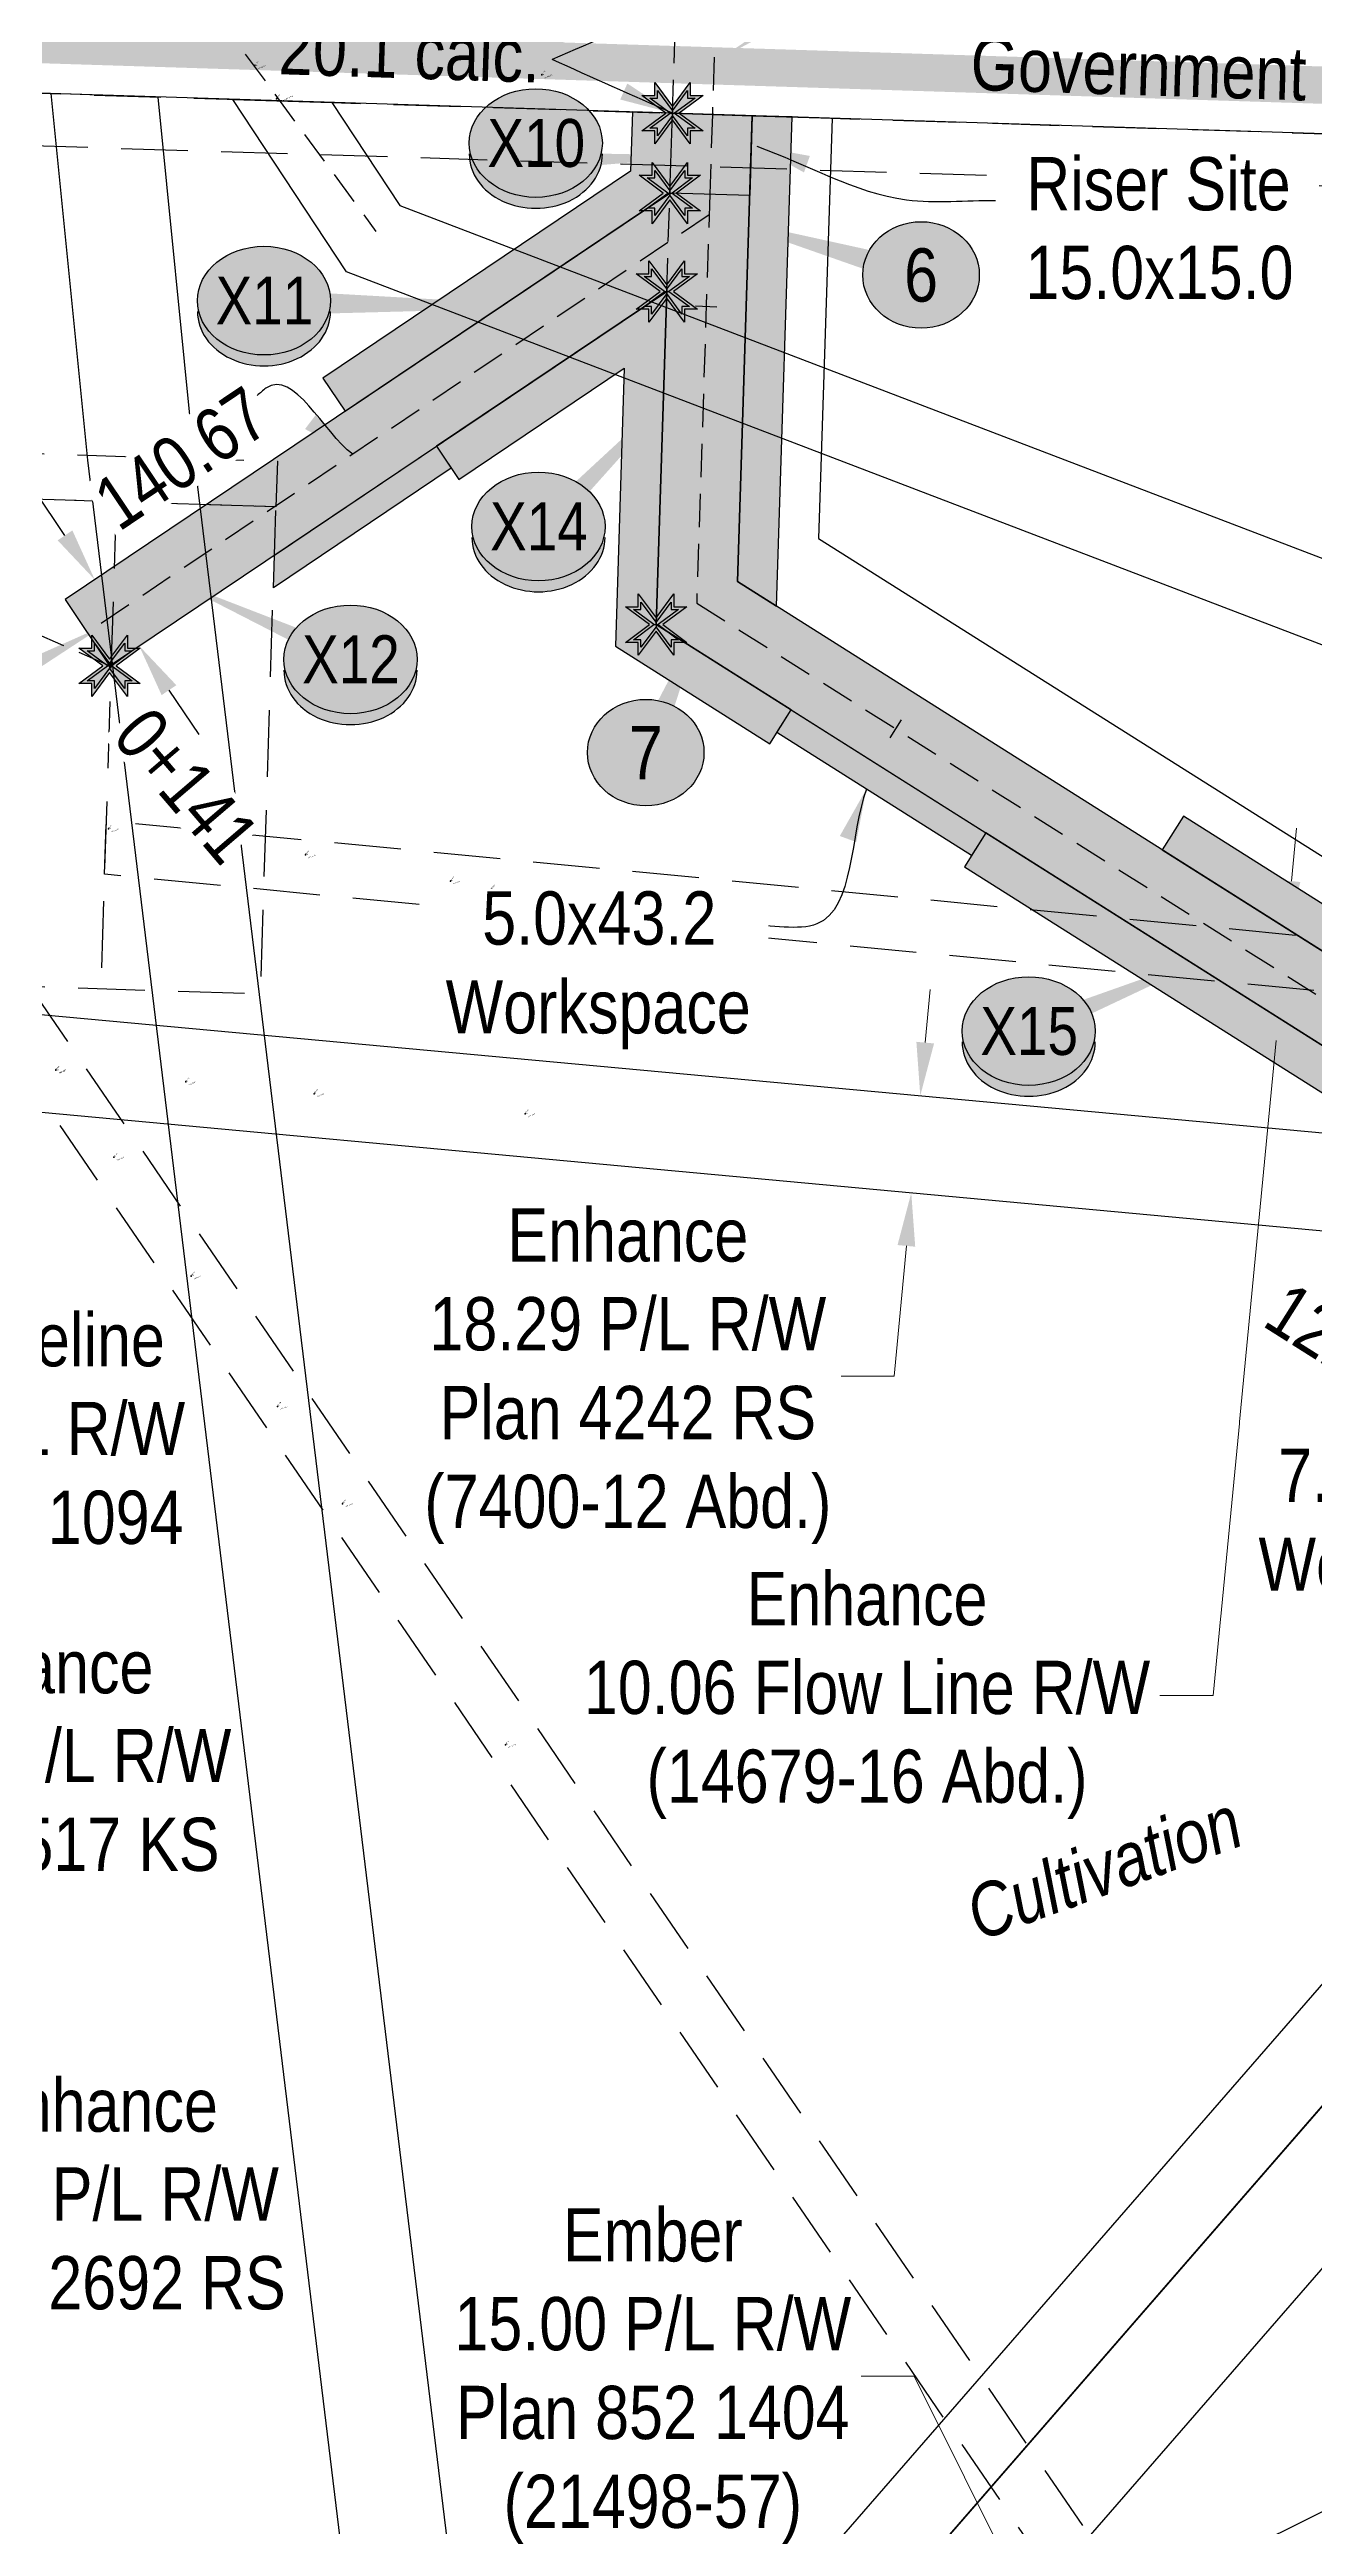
# Model space of a CAD drawing. Extents: x 337432 to 345408, y 5808486 to 5816348.
# Drawn here: x 337948.6 to 338186.1, y 5811534.5 to 5811999.4 of the extents above; entities that cross this region are included whole.
import ezdxf
from ezdxf.enums import TextEntityAlignment as Align

# ---------------------------------------------------------------- set-up
doc = ezdxf.new("R2010")
doc.units = 0
doc.header["$LTSCALE"] = 5
doc.header["$PDSIZE"] = 0.5
for name, pattern in [('foc-ACCESSROAD', [3.75, 2.5, -1.25]), ('foc-FLOWLINE', [3.75, 2.5, -1.25]), ('foc-TIELINE', [1.875, 1.25, -0.625]), ('foc-TRAV', [1.875, 1.25, -0.625]), ('UG_PIPE', [1.875, 1.25, -0.625])]:
    doc.linetypes.add(name, pattern=pattern)
doc.layers.get('Defpoints').update_dxf_attribs({"color": 9})
for name, color, linetype in [('AS-PIPE-AG-CLIENT HIGH PRESSURE', 240, 'Continuous'), ('AS-PIPE-UG', 44, 'UG_PIPE'), ('AS-ROADS', 254, 'Continuous'), ('C-FLOWLINE', 13, 'foc-FLOWLINE'), ('C-RW', 13, 'Continuous'), ('C-WS', 13, 'foc-ACCESSROAD'), ('CHAINAGE', 201, 'foc-TIELINE'), ('F-FLOWLINE', 190, 'foc-FLOWLINE'), ('F-RW', 190, 'Continuous'), ('L-BD1', 253, 'Continuous'), ('L-MON', 1, 'Continuous'), ('L-ROAD-T', 7, 'Continuous'), ('L-SEC', 7, 'Continuous'), ('L-TIE', 7, 'foc-TIELINE'), ('P-CROSSINGS', 250, 'Continuous'), ('P-ELEVATION', 7, 'Continuous'), ('P-IOP4', 10, 'Continuous'), ('P-IOP4-H', 21, 'Continuous'), ('P-LTO4', 14, 'Continuous'), ('P-PROPOSED', 10, 'Continuous'), ('P-PROPOSED-H', 21, 'Continuous'), ('P-PROPOSED-T', 10, 'Continuous'), ('P-TEMP-H4', 41, 'Continuous'), ('P-TEMP_WORKSPACE4', 46, 'Continuous'), ('P-TRAV', 4, 'foc-TRAV'), ('P-TXT', 4, 'Continuous')]:
    doc.layers.add(name, color=color, linetype=linetype)
for name, color, linetype, lineweight in [('C-FLOWLINE-T', 13, 'Continuous', 9), ('C-RW-T', 13, 'Continuous', 9), ('CHAINAGE-T', 201, 'Continuous', 18), ('CHAINAGE-T2', 205, 'Continuous', 18), ('F-RW-T', 190, 'Continuous', 9), ('P-TEMP-T4', 46, 'Continuous', 18), ('T-TEXT', 48, 'Continuous', 18)]:
    doc.layers.add(name, color=color, linetype=linetype, lineweight=lineweight)
for name, color, linetype, plot in [('Z-DESCRIPTION-1409-18', 21, 'Continuous', False), ('Z-ELEVATION-1409-18', 21, 'Continuous', False), ('Z-MSPOINT-1409-18', 21, 'Continuous', False), ('Z-POINTNUMBER-1409-18', 21, 'Continuous', False)]:
    doc.layers.add(name, color=color, linetype=linetype, plot=plot)
doc.styles.add('100L', font='', dxfattribs={"height": 11})
doc.styles.add('80', font='', dxfattribs={"height": 10})
doc.styles.add('80CG', font='', dxfattribs={"height": 10})
doc.styles.add('80L', font='', dxfattribs={"height": 10})
doc.styles.add('Crossing', font='', dxfattribs={"height": 10})
doc.styles.add('DESCRIPTION', font='', dxfattribs={"height": 2.5})
doc.styles.add('ELEVATION', font='', dxfattribs={"height": 2.5})
doc.styles.add('POINTNUMBER', font='', dxfattribs={"height": 2.5})
doc.styles.get('100L').set_extended_font_data('Arial Narrow')
doc.styles.get('80').set_extended_font_data('Arial Narrow')
doc.styles.get('80CG').set_extended_font_data('Arial Narrow')
doc.styles.get('80L').set_extended_font_data('Arial Narrow')
doc.styles.get('Crossing').set_extended_font_data('Arial Narrow')
doc.styles.get('DESCRIPTION').set_extended_font_data('Arial Narrow')
doc.styles.get('ELEVATION').set_extended_font_data('Arial Narrow')
doc.styles.get('POINTNUMBER').set_extended_font_data('Arial Narrow')
doc.dimstyles.new('Compass 5 000', dxfattribs={"dimscale": 5, "dimtxt": 9, "dimasz": 2, "dimexe": 0.2, "dimexo": 0.0625, "dimgap": 0.5, "dimtad": 0, "dimtih": 1, "dimtoh": 1, "dimzin": 0, "dimdsep": 46, "dimtxsty": '80CG', "dimcen": 0.1, "dimse1": 1, "dimse2": 1, "dimclrd": 256, "dimclrt": 256, "dimaunit": 1, "dimadec": 4, "dimazin": 0, "dimtfac": 0.06, "dimtofl": 0, "dimtmove": 0, "dimatfit": 1, "dimfxl": 0.2, "dimtolj": 1, "dimtzin": 0, "dimlwd": -1, "dimarcsym": 0})

# ---------------------------------------------------------------- blocks, each defined once
blk = doc.blocks.new('*D87')
at = {"layer": 'C-FLOWLINE-T', "transparency": 16777216}
for p, q in [((338181.81, 5811843.33), (338182.76, 5811853.29)), ((338178.93, 5811813.41), (338167.11, 5811690.49)), ((338167.11, 5811690.49), (338157.11, 5811690.49))]:
    blk.add_line(p, q, dxfattribs=at)
for points in [[(338180.15, 5811843.49), (338183.47, 5811843.17), (338180.85, 5811833.38)], [(338177.27, 5811813.57), (338180.59, 5811813.25), (338179.89, 5811823.36)]]:
    blk.add_solid(points, dxfattribs=at)
at = {"layer": 'Defpoints', "color": 0, "transparency": 16777216}
for p in [(337982.39, 5811852.47), (337981.43, 5811842.45), (338180.85, 5811833.38)]:
    blk.add_point(p, dxfattribs=at)
at = {"layer": 'C-FLOWLINE-T', "transparency": 16777216, "insert": (338102.11, 5811690.49), "char_height": 10, "attachment_point": 5, "style": '80CG', "bg_fill": 3, "box_fill_scale": 1.1, "bg_fill_color": 256, "bg_fill_true_color": 13158600, "bg_fill_transparency": 0}
blk.add_mtext('\\A1;Enhance\\P10.06 Flow Line R/W\\P(14679-16 Abd.)', dxfattribs=at)
blk = doc.blocks.new('*D122')
at = {"layer": 'C-RW-T', "transparency": 16777216}
for p, q in [((337910.65, 5811595.29), (337920.53, 5811596.84)), ((337885.76, 5811591.39), (337875.88, 5811589.85))]:
    blk.add_line(p, q, dxfattribs=at)
for points in [[(337910.39, 5811596.94), (337910.91, 5811593.64), (337900.77, 5811593.74)], [(337885.51, 5811593.04), (337886.02, 5811589.75), (337895.64, 5811592.94)]]:
    blk.add_solid(points, dxfattribs=at)
at = {"layer": 'Defpoints', "color": 0, "transparency": 16777216}
for p in [(337895.64, 5811592.94), (337900.79, 5811560.05), (337905.92, 5811560.85)]:
    blk.add_point(p, dxfattribs=at)
at = {"layer": 'C-RW-T', "transparency": 16777216, "insert": (337957.64, 5811596.84), "char_height": 10, "attachment_point": 5, "style": '80CG'}
blk.add_mtext('\\A1;Enhance\\P5.18 P/L R/W\\PPlan 2692 RS', dxfattribs=at)
blk = doc.blocks.new('*D126')
at = {"layer": 'C-RW-T', "transparency": 16777216}
for p, q in [((337892.7, 5811676.99), (337906.45, 5811679.14)), ((337863.01, 5811672.34), (337853.13, 5811670.79))]:
    blk.add_line(p, q, dxfattribs=at)
for points in [[(337892.44, 5811678.64), (337892.96, 5811675.34), (337882.82, 5811675.44)], [(337862.75, 5811673.99), (337863.27, 5811670.69), (337872.89, 5811673.89)]]:
    blk.add_solid(points, dxfattribs=at)
at = {"layer": 'Defpoints', "color": 0, "transparency": 16777216}
for p in [(337872.89, 5811673.89), (337887.36, 5811646.48), (337877.42, 5811644.92)]:
    blk.add_point(p, dxfattribs=at)
at = {"layer": 'C-RW-T', "transparency": 16777216, "insert": (337945.53, 5811679.14), "char_height": 10, "attachment_point": 5, "style": '80CG'}
blk.add_mtext('\\A1;Enhance\\P10.06 P/L R/W\\PPlan 1517 KS', dxfattribs=at)
blk = doc.blocks.new('*D151')
at = {"layer": 'C-RW-T', "transparency": 16777216}
for p, q in [((338043.29, 5811450.45), (338053.22, 5811451.66)), ((338003.59, 5811445.63), (337896.55, 5811432.63))]:
    blk.add_line(p, q, dxfattribs=at)
for points in [[(338043.09, 5811452.11), (338043.49, 5811448.8), (338033.36, 5811449.25)], [(338003.38, 5811447.28), (338003.79, 5811443.97), (338013.51, 5811446.83)]]:
    blk.add_solid(points, dxfattribs=at)
at = {"layer": 'Defpoints', "color": 0, "transparency": 16777216}
for p in [(338021.6, 5811546.06), (338001.75, 5811543.65), (338013.51, 5811446.83)]:
    blk.add_point(p, dxfattribs=at)
at = {"layer": 'C-RW-T', "transparency": 16777216, "insert": (337846.17, 5811432.63), "char_height": 10, "attachment_point": 5, "style": '80CG'}
blk.add_mtext('\\A1;Enhance\\P20.00 P/L R/W\\PPlan 202 2628\\P(61066-4, 61067-3, \\P61114-3)', dxfattribs=at)
blk = doc.blocks.new('*D166')
at = {"layer": 'C-RW-T', "transparency": 16777216}
for p, q in [((338113.04, 5811813.02), (338113.96, 5811822.98)), ((338109.5, 5811774.87), (338107.23, 5811750.41)), ((338107.23, 5811750.41), (338097.23, 5811750.41))]:
    blk.add_line(p, q, dxfattribs=at)
for points in [[(338111.38, 5811813.17), (338114.7, 5811812.86), (338112.11, 5811803.06)], [(338107.84, 5811775.02), (338111.16, 5811774.71), (338110.42, 5811784.82)]]:
    blk.add_solid(points, dxfattribs=at)
at = {"layer": 'Defpoints', "color": 0, "transparency": 16777216}
for p in [(338141.66, 5811800.32), (338110.42, 5811784.82), (338139.96, 5811782.08)]:
    blk.add_point(p, dxfattribs=at)
at = {"layer": 'C-RW-T', "transparency": 16777216, "insert": (338057.21, 5811750.41), "char_height": 10, "attachment_point": 5, "style": '80CG', "bg_fill": 3, "box_fill_scale": 1.1, "bg_fill_color": 256, "bg_fill_true_color": 13158600, "bg_fill_transparency": 0}
blk.add_mtext('\\A1;Enhance\\P18.29 P/L R/W\\PPlan 4242 RS\\P(7400-12 Abd.)', dxfattribs=at)
blk = doc.blocks.new('*D205')
at = {"layer": 'Defpoints', "color": 0, "transparency": 16777216}
for p in [(337861.84, 5811744.26), (337847, 5811741.94), (337848.43, 5811732.81)]:
    blk.add_point(p, dxfattribs=at)
at = {"layer": 'F-RW-T', "transparency": 16777216}
for p, q in [((337873.15, 5811736.67), (337897.77, 5811740.52)), ((337838.55, 5811731.26), (337828.67, 5811729.72))]:
    blk.add_line(p, q, dxfattribs=at)
for points in [[(337872.89, 5811738.32), (337873.41, 5811735.02), (337863.27, 5811735.13)], [(337838.29, 5811732.91), (337838.81, 5811729.62), (337848.43, 5811732.81)]]:
    blk.add_solid(points, dxfattribs=at)
at = {"layer": 'F-RW-T', "transparency": 16777216, "insert": (337936.86, 5811740.52), "char_height": 10, "attachment_point": 5, "style": '80CG'}
blk.add_mtext('\\A1;Inter Pipeline\\P15.00 P/L R/W\\PPlan 932 1094', dxfattribs=at)
blk = doc.blocks.new('*D206')
at = {"layer": 'Defpoints', "color": 0, "transparency": 16777216}
for p in [(338162.7, 5812182.45), (338144.09, 5812174.6), (338228.87, 5812025.59)]:
    blk.add_point(p, dxfattribs=at)
at = {"layer": 'F-RW-T', "transparency": 16777216}
for p, q in [((338238.08, 5812029.47), (338304.5, 5812057.49)), ((338304.5, 5812057.49), (338314.5, 5812057.49)), ((338201.05, 5812013.85), (338191.83, 5812009.96))]:
    blk.add_line(p, q, dxfattribs=at)
for points in [[(338237.44, 5812031.01), (338238.73, 5812027.94), (338228.87, 5812025.59)], [(338200.4, 5812015.39), (338201.69, 5812012.31), (338210.26, 5812017.74)]]:
    blk.add_solid(points, dxfattribs=at)
at = {"layer": 'F-RW-T', "transparency": 16777216, "insert": (338354.04, 5812057.49), "char_height": 10, "attachment_point": 5, "style": '80CG'}
blk.add_mtext('\\A1;Ember\\P20.00 P/L R/W\\PPlan 072 1293\\P(29210-82)', dxfattribs=at)
blk = doc.blocks.new('*D208')
at = {"layer": 'Defpoints', "color": 0, "transparency": 16777216}
for p in [(338261.31, 5811573.78), (338267.93, 5811560.47), (338143.03, 5811498.32)]:
    blk.add_point(p, dxfattribs=at)
at = {"layer": 'F-RW-T', "transparency": 16777216}
for p, q in [((338110.99, 5811562.72), (338100.99, 5811562.72)), ((338131.95, 5811520.58), (338110.99, 5811562.72)), ((338147.48, 5811489.37), (338151.94, 5811480.41))]:
    blk.add_line(p, q, dxfattribs=at)
for points in [[(338133.44, 5811521.32), (338130.46, 5811519.84), (338136.41, 5811511.63)], [(338148.98, 5811490.11), (338145.99, 5811488.63), (338143.03, 5811498.32)]]:
    blk.add_solid(points, dxfattribs=at)
at = {"layer": 'F-RW-T', "transparency": 16777216, "insert": (338061.9, 5811562.72), "char_height": 10, "attachment_point": 5, "style": '80CG'}
blk.add_mtext('\\A1;Ember\\P15.00 P/L R/W\\PPlan 852 1404\\P(21498-57)', dxfattribs=at)
blk = doc.blocks.new('xing2')
h = blk.add_hatch(color=50)
h.dxf.hatch_style = 1
edge = h.paths.add_edge_path()
edge.add_ellipse((0, 0), major_axis=(-12.5, 0), ratio=0.816297, start_angle=0, end_angle=360)
h = blk.add_hatch(color=250)
h.dxf.hatch_style = 1
edge = h.paths.add_edge_path()
edge.add_ellipse((0, -2.05), major_axis=(-12.5, 0), ratio=0.816297, start_angle=0, end_angle=180)
edge.add_line((12.5, -2.05), (12.5, 0))
edge.add_ellipse((0, 0), major_axis=(-12.5, 0), ratio=0.816297, start_angle=0, end_angle=180, ccw=False)
edge.add_line((-12.5, 0), (-12.5, -2.05))
at = {"color": 250}
blk.add_ellipse((0, 0), major_axis=(-12.5, 0), ratio=0.816297, dxfattribs=at)
blk.add_ellipse((0, -2.05), major_axis=(-12.5, 0), ratio=0.816297, start_param=0, end_param=3.141593, dxfattribs=at)
at = {"color": 250, "style": 'Crossing'}
blk.add_attdef('CROSSING', text='', height=9, dxfattribs=at).set_placement((0.09, 0.02), align=Align.MIDDLE_CENTER)
at = {"color": 250, "style": 'Crossing', "flags": 1}
for tag, p in [('OWNER', (0.09, -12.49)), ('DESCRIPTION', (0.09, -25.77)), ('LOCATION', (0.09, -39.3)), ('DWG_REF', (0.09, -52.84))]:
    blk.add_attdef(tag, text='', height=9, dxfattribs=at).set_placement(p, align=Align.MIDDLE_CENTER)
blk = doc.blocks.new('*D247')
at = {"layer": 'Defpoints', "color": 0, "transparency": 16777216}
for p in [(337977.65, 5811913.72), (337957.12, 5811899.93), (337986.01, 5811901.28)]:
    blk.add_point(p, dxfattribs=at)
at = {"layer": 'P-TXT', "transparency": 16777216}
for p, q in [((337922.06, 5811937.23), (337932.06, 5811937.23)), ((337932.06, 5811937.23), (337945.97, 5811916.53)), ((337951.54, 5811908.23), (337945.97, 5811916.53)), ((337971.06, 5811879.18), (337976.64, 5811870.88))]:
    blk.add_line(p, q, dxfattribs=at)
for points in [[(337952.93, 5811909.16), (337950.16, 5811907.3), (337957.12, 5811899.93)], [(337972.45, 5811880.11), (337969.68, 5811878.25), (337965.48, 5811887.48)]]:
    blk.add_solid(points, dxfattribs=at)
at = {"layer": 'P-TXT', "transparency": 16777216, "insert": (337909.3, 5811937.23), "char_height": 10, "attachment_point": 5, "style": '80CG', "bg_fill": 3, "box_fill_scale": 1.1, "bg_fill_color": 256, "bg_fill_true_color": 13158600, "bg_fill_transparency": 0}
blk.add_mtext('\\A1;15.0', dxfattribs=at)
blk = doc.blocks.new('TEMP')
h = blk.add_hatch(color=255)
h.dxf.hatch_style = 1
h.paths.add_polyline_path([(0, 0.251), (-0.666, 1.152), (-0.666, 0.666), (-1.152, 0.666), (-0.251, 0), (-1.152, -0.666), (-0.666, -0.666), (-0.666, -1.152), (0, -0.251), (0.666, -1.152), (0.666, -0.666), (1.152, -0.666), (0.251, 0), (1.152, 0.666), (0.666, 0.666), (0.666, 1.152)])
h.paths.add_polyline_path([(0.566, 0.849), (0.566, 0.566), (0.849, 0.566), (0.083, 0), (0.849, -0.566), (0.566, -0.566), (0.566, -0.849), (0, -0.083), (-0.566, -0.849), (-0.566, -0.566), (-0.849, -0.566), (-0.083, 0), (-0.849, 0.566), (-0.566, 0.566), (-0.566, 0.849), (0, 0.083)], flags=16)
h = blk.add_hatch(color=1)
h.dxf.hatch_style = 1
h.paths.add_polyline_path([(0, 0.083), (-0.566, 0.849), (-0.566, 0.566), (-0.849, 0.566), (-0.083, 0), (-0.849, -0.566), (-0.566, -0.566), (-0.566, -0.849), (0, -0.083), (0.566, -0.849), (0.566, -0.566), (0.849, -0.566), (0.083, 0), (0.849, 0.566), (0.566, 0.566), (0.566, 0.849)])
at = {"color": 1}
for p, q in [((-0.083, 0), (0.083, 0)), ((0, 0.083), (0, -0.083))]:
    blk.add_line(p, q, dxfattribs=at)
at = {"color": 255, "flags": 128}
blk.add_lwpolyline([(-0.251, 0), (-1.152, 0.666), (-0.666, 0.666), (-0.666, 1.152), (0, 0.251), (0.666, 1.152), (0.666, 0.666), (1.152, 0.666), (0.251, 0), (1.152, -0.666), (0.666, -0.666), (0.666, -1.152), (0, -0.251), (-0.666, -1.152), (-0.666, -0.666), (-1.152, -0.666)], close=True, dxfattribs=at)
at = {"color": 1, "flags": 128}
blk.add_lwpolyline([(-0.083, 0), (-0.849, 0.566), (-0.566, 0.566), (-0.566, 0.849), (0, 0.083), (0.566, 0.849), (0.566, 0.566), (0.849, 0.566), (0.083, 0), (0.849, -0.566), (0.566, -0.566), (0.566, -0.849), (0, -0.083), (-0.566, -0.849), (-0.566, -0.566), (-0.849, -0.566)], close=True, dxfattribs=at)
blk = doc.blocks.new('*U298')
at = {"layer": 'P-ELEVATION'}
h = blk.add_hatch(color=111, dxfattribs=at)
h.dxf.hatch_style = 1
edge = h.paths.add_edge_path()
edge.add_ellipse((0, 0), major_axis=(-10.94, 0), ratio=0.913794, start_angle=0, end_angle=360)
at = {"layer": 'P-ELEVATION', "color": 7, "flags": 128}
blk.add_lwpolyline([(0, 0, 5, 0, 0), (-39.79, 11.3, 0, 0, 0)], format="xyseb", dxfattribs=at)
at = {"layer": 'P-ELEVATION', "color": 7}
blk.add_ellipse((0, 0), major_axis=(-10.94, 0), ratio=0.913794, dxfattribs=at)
at = {"layer": 'P-ELEVATION', "style": '80'}
blk.add_attdef('BEND', text='', height=10, dxfattribs=at).set_placement((0, 0), align=Align.MIDDLE_CENTER)
blk = doc.blocks.new('*U288')
at = {"layer": 'P-ELEVATION'}
h = blk.add_hatch(color=111, dxfattribs=at)
h.dxf.hatch_style = 1
edge = h.paths.add_edge_path()
edge.add_ellipse((0, 0), major_axis=(-10.94, 0), ratio=0.913794, start_angle=0, end_angle=360)
at = {"layer": 'P-ELEVATION', "color": 7, "flags": 128}
blk.add_lwpolyline([(0, 0, 5, 0, 0), (11.12, 26.52, 0, 0, 0)], format="xyseb", dxfattribs=at)
at = {"layer": 'P-ELEVATION', "color": 7}
blk.add_ellipse((0, 0), major_axis=(-10.94, 0), ratio=0.913794, dxfattribs=at)
at = {"layer": 'P-ELEVATION', "style": '80'}
blk.add_attdef('BEND', text='', height=10, dxfattribs=at).set_placement((0, 0), align=Align.MIDDLE_CENTER)

msp = doc.modelspace()

# ---------------------------------------------------------------- hatches: boundary and pattern name
at = {"layer": 'P-IOP4-H'}
h = msp.add_hatch(color=256, dxfattribs=at)
h.dxf.hatch_style = 1
h.paths.add_polyline_path([(338080.572, 5811987.009), (338080.091, 5811972.02), (338065.102, 5811972.491), (338065.583, 5811987.48)])
h = msp.add_hatch(color=256, dxfattribs=at)
h.dxf.hatch_style = 1
h.paths.add_polyline_path([(338513.245, 5811679.869), (338497.66, 5811690.068), (338285.099, 5811768.626), (338077.767, 5811899.573), (338080.091, 5811972.02), (338065.102, 5811972.491), (337951.559, 5811896.194), (337959.922, 5811883.745), (338064.51, 5811954.025), (338062.501, 5811891.478), (338278.423, 5811755.105), (338490.869, 5811676.59), (338512.65, 5811662.336)])
at = {"layer": 'P-PROPOSED-H'}
h = msp.add_hatch(color=256, dxfattribs=at)
h.dxf.hatch_style = 1
h.paths.add_polyline_path([(338080.572, 5811987.009), (338080.091, 5811972.02), (338065.102, 5811972.491), (338065.583, 5811987.48)])
h = msp.add_hatch(color=256, dxfattribs=at)
h.dxf.hatch_style = 1
h.paths.add_polyline_path([(339149.52, 5810238.074), (339142.89, 5810028.917), (339263.248, 5809980.872), (339263.759, 5809996.815), (339158.212, 5810038.948), (339164.664, 5810242.491), (339095.289, 5810344.047), (339125.944, 5811311.092), (339028.933, 5811364.829), (338702.719, 5811577.933), (338664.844, 5811580.66), (338497.66, 5811690.068), (338285.099, 5811768.626), (338077.767, 5811899.573), (338080.091, 5811972.02), (338065.102, 5811972.491), (337951.559, 5811896.194), (337959.922, 5811883.745), (338064.51, 5811954.025), (338062.501, 5811891.478), (338278.423, 5811755.105), (338490.869, 5811676.59), (338659.887, 5811565.981), (338697.768, 5811563.254), (339021.514, 5811351.762), (339110.665, 5811302.409), (339080.144, 5810339.63)])
at = {"layer": 'P-TEMP-H4'}
h = msp.add_hatch(color=256, dxfattribs=at)
h.dxf.hatch_style = 1
h.paths.add_polyline_path([(338004.156, 5811931.527), (338065.102, 5811972.491), (338065.583, 5811987.48), (338058.088, 5811987.721), (338057.731, 5811976.571), (337999.973, 5811937.75)])
h = msp.add_hatch(color=256, dxfattribs=at)
h.dxf.hatch_style = 1
h.paths.add_polyline_path([(338085.12, 5811894.929), (338088.067, 5811986.768), (338080.572, 5811987.009), (338077.767, 5811899.573)])
h = msp.add_hatch(color=256, dxfattribs=at)
h.dxf.hatch_style = 1
h.paths.add_polyline_path([(338025.461, 5811918.752), (338056.545, 5811939.639), (338054.868, 5811887.429), (338083.856, 5811869.121), (338087.86, 5811875.461), (338062.501, 5811891.478), (338064.51, 5811954.025), (338021.279, 5811924.975)])
h = msp.add_hatch(color=256, dxfattribs=at)
h.dxf.hatch_style = 1
h.paths.add_polyline_path([(337990.855, 5811904.531), (338021.279, 5811924.975), (338024.067, 5811920.826), (337990.661, 5811898.378)])
h = msp.add_hatch(color=256, dxfattribs=at)
h.dxf.hatch_style = 1
h.paths.add_polyline_path([(338087.86, 5811875.461), (338124.398, 5811852.384), (338121.729, 5811848.158), (338085.19, 5811871.235)])
h = msp.add_hatch(color=256, dxfattribs=at)
h.dxf.hatch_style = 1
h.paths.add_polyline_path([(338157.528, 5811849.198), (338285.099, 5811768.626), (338361.588, 5811740.357), (338364.188, 5811747.391), (338288.437, 5811775.386), (338161.532, 5811855.537)])
h = msp.add_hatch(color=256, dxfattribs=at)
h.dxf.hatch_style = 1
h.paths.add_polyline_path([(338351.069, 5811728.257), (338278.423, 5811755.105), (338124.398, 5811852.384), (338120.394, 5811846.044), (338275.084, 5811748.345), (338348.469, 5811721.223)])

# ---------------------------------------------------------------- linework, layer by layer
at = {"layer": 'AS-PIPE-UG', "flags": 128}
msp.add_lwpolyline([(337857.491, 5812172.187), (338009.904, 5811965.302)], dxfattribs=at)
at = {"layer": 'AS-ROADS', "flags": 128}
for points, const_width in [([(337717.921, 5812308.674), (337751.929, 5812309.223), (337760.897, 5812305.252), (337779.041, 5812291.503), (337792.48, 5812272.664), (337810.963, 5812262.434), (337882.939, 5812259.822), (337900.787, 5812256.105), (337925.472, 5812242.489), (337949.648, 5812218.69), (337981.245, 5812184.953), (338015.731, 5812147.458), (338034.261, 5812124.62), (338042.316, 5812101.147), (338042.753, 5812081.994), (338042.856, 5812051.657), (338043.287, 5812016.008), (338042.124, 5811997.349)], 5.5), ([(337597.08, 5812011.438), (338623.376, 5811978.949)], 6.998)]:
    msp.add_lwpolyline(points, dxfattribs=dict(at, const_width=const_width))
at = {"layer": 'C-FLOWLINE', "flags": 128}
msp.add_lwpolyline([(338260.678, 5811815.593), (337958.95, 5811844.614), (337959.268, 5811854.689), (338260.998, 5811825.668)], close=True, dxfattribs=at)
msp.add_lwpolyline([(337944.964, 5811823.574), (338570.58, 5810908.745), (338838.614, 5810457.967), (338874.383, 5810408.444), (339064.862, 5810214.949), (339064.422, 5810201.056), (338866.673, 5810401.935), (338829.969, 5810452.827), (338562.115, 5810903.301), (337932.508, 5811823.966)], dxfattribs=at)
at = {"layer": 'C-RW', "flags": 128}
msp.add_lwpolyline([(338051.202, 5811082.504), (338039.223, 5811159.043), (338054.368, 5811241.981), (338044.253, 5811359.586), (337975.621, 5811924.552), (337969.039, 5811990.516), (337948.881, 5811991.15), (337955.746, 5811922.353), (338024.362, 5811357.524), (338034.216, 5811242.937), (338018.944, 5811159.3), (338030.86, 5811083.162)], dxfattribs=at)
at = {"layer": 'C-WS', "flags": 128}
for points in [[(337916.387, 5811924.511), (337991.408, 5811922.139), (337991.139, 5811913.578), (337916.121, 5811915.95)], [(337991.139, 5811913.578), (337869.784, 5811917.415), (337866.908, 5811826.032), (337988.266, 5811822.21)]]:
    msp.add_lwpolyline(points, close=True, dxfattribs=at)
msp.add_lwpolyline([(337961.156, 5811914.522), (337958.273, 5811823.166)], dxfattribs=at)
at = {"layer": 'CHAINAGE'}
for p, q in [((338069.923, 5811951.291), (338073.921, 5811951.162)), ((338106.478, 5811870.206), (338108.614, 5811873.587))]:
    msp.add_line(p, q, dxfattribs=at)
msp.add_lwpolyline([(338072.473, 5811968.41), (337955.741, 5811889.97)], dxfattribs=at)
at = {"layer": 'F-FLOWLINE', "flags": 128}
msp.add_lwpolyline([(338302.485, 5811980.03), (338302.182, 5811970.279), (337727.029, 5811988.101), (337727.339, 5811998.117)], close=True, dxfattribs=at)
at = {"layer": 'F-RW', "flags": 128}
for points in [[(338971.02, 5811421.087), (339021.528, 5811387.801), (339024.045, 5811386.487), (339033.833, 5811379.726), (339038.316, 5811379.32), (339062.033, 5811377.159), (339060.672, 5811361.988), (339028.933, 5811364.829), (338685.198, 5811589.377), (338680.618, 5811592.335), (338664.243, 5811602.961), (338494.958, 5811713.446), (338286.414, 5811849.795), (338197.611, 5811883.786), (338004.389, 5811957.685), (337983.023, 5811990.076), (338001.66, 5811989.49), (338014.407, 5811970.168), (338244.161, 5811882.296), (338293.377, 5811863.447), (338503.3, 5811726.201), (338677.386, 5811612.694), (338693.763, 5811602.063)], [(338285.099, 5811768.626), (338077.767, 5811899.573), (338080.572, 5811987.009), (338095.564, 5811986.537), (338093.025, 5811907.668), (338293.184, 5811781.373)], [(338730.86, 5811784.921), (338962.087, 5811905.206), (338964.311, 5811959.333), (338949.318, 5811959.813), (338947.455, 5811914.508), (338725.435, 5811799.086), (338517.565, 5811747.944), (338472.32, 5811678.815), (337743.1, 5811316.236), (337704.113, 5811317.466), (337703.601, 5811302.475), (337746.255, 5811301.197), (338482.616, 5811667.173), (338526.885, 5811734.783)]]:
    msp.add_lwpolyline(points, close=True, dxfattribs=at)
for points in [[(338664.844, 5811580.66), (338497.66, 5811690.068), (338285.099, 5811768.626), (337721.287, 5811820.774), (337721.912, 5811839.094), (338277.093, 5811787.811), (338236.907, 5811882.528), (338194.162, 5811983.437), (338214.279, 5811982.804), (338257.026, 5811881.884), (338298.965, 5811783.121), (338505.789, 5811706.381), (338664.243, 5811602.961)], [(338010.95, 5811083.806), (337998.992, 5811160.215), (338015.447, 5811250.236), (338091.991, 5811391.756), (338112.209, 5811526.742), (338371.127, 5811824.573), (338297.976, 5811872.435), (338266.851, 5811884.334), (338225.349, 5811982.456), (338247.37, 5811981.764), (338281.799, 5811900.031), (338307.127, 5811890.348), (338401.264, 5811828.755), (338131.125, 5811518.017), (338111.251, 5811385.326), (338034.55, 5811243.515), (338018.944, 5811159.3), (338030.86, 5811083.162)], [(337995.795, 5811084.296), (337976.246, 5811209.253), (338078.738, 5811399.376), (338078.984, 5811511.386), (338351.906, 5811825.181)], [(338872.884, 5810556.514), (338806.12, 5810832.633), (338769.71, 5811061.321), (338691.794, 5811048.8), (338689.395, 5811063.604), (338767.347, 5811076.127), (338762.012, 5811108.62), (338759.696, 5811123.449), (338685.198, 5811589.377), (338684.253, 5811595.025), (338693.763, 5811602.063), (338677.386, 5811612.694), (338503.3, 5811726.201), (338364.529, 5811816.929), (338093.974, 5811505.771), (338093.833, 5811395.161), (337991.745, 5811206.379), (337998.992, 5811160.215), (338010.879, 5811083.808)]]:
    msp.add_lwpolyline(points, dxfattribs=at)
at = {"layer": 'L-SEC'}
msp.add_line((338523.193, 5811973.09), (337716.848, 5811998.447), dxfattribs=at)
at = {"layer": 'P-CROSSINGS', "flags": 128}
for points in [[(338074.123, 5811997.46, 0, 3.998, 0), (338110.046, 5812019.209, 1.999, 1.999, 0)], [(338072.747, 5811979.49, 0, 3.998, 0), (338034.259, 5811978.242, 1.999, 1.999, 0)], [(338046.706, 5811951.096, 0, 3.998, 0), (337998.376, 5811951.813, 1.999, 1.999, 0)], [(338072.041, 5811941.087, 0, 3.998, 0), (338042.343, 5811910.884, 1.999, 1.999, 0)]]:
    msp.add_lwpolyline(points, format="xyseb", dxfattribs=at)
at = {"layer": 'P-IOP4'}
msp.add_lwpolyline([(338080.572, 5811987.009), (338080.091, 5811972.02), (338065.102, 5811972.491), (338065.583, 5811987.48)], close=True, dxfattribs=at)
at = {"layer": 'P-LTO4'}
msp.add_lwpolyline([(338080.572, 5811987.009), (338080.091, 5811972.02), (338065.102, 5811972.491), (338065.583, 5811987.48)], close=True, dxfattribs=at)
at = {"layer": 'P-PROPOSED'}
msp.add_lwpolyline([(338080.572, 5811987.009), (338080.091, 5811972.02), (338065.102, 5811972.491), (338065.583, 5811987.48)], close=True, dxfattribs=at)
at = {"layer": 'P-TEMP_WORKSPACE4', "flags": 128}
for points in [[(338004.156, 5811931.527), (338065.102, 5811972.491), (338065.583, 5811987.48), (338058.088, 5811987.721), (338057.731, 5811976.571), (337999.973, 5811937.75)], [(338085.12, 5811894.929), (338088.067, 5811986.768), (338080.572, 5811987.009), (338077.767, 5811899.573)], [(338025.461, 5811918.752), (338056.545, 5811939.639), (338054.868, 5811887.429), (338083.856, 5811869.121), (338087.86, 5811875.461), (338062.501, 5811891.478), (338064.51, 5811954.025), (338021.279, 5811924.975)], [(337990.855, 5811904.531), (338021.279, 5811924.975), (338024.067, 5811920.826), (337990.661, 5811898.378)], [(338087.86, 5811875.461), (338124.398, 5811852.384), (338121.729, 5811848.158), (338085.19, 5811871.235)], [(338157.528, 5811849.198), (338285.099, 5811768.626), (338361.588, 5811740.357), (338364.188, 5811747.391), (338288.437, 5811775.386), (338161.532, 5811855.537)], [(338351.069, 5811728.257), (338278.423, 5811755.105), (338124.398, 5811852.384), (338120.394, 5811846.044), (338275.084, 5811748.345), (338348.469, 5811721.223)]]:
    msp.add_lwpolyline(points, close=True, dxfattribs=at)
at = {"layer": 'P-TRAV'}
for p, q in [((338065.583, 5811987.48), (338066.255, 5812007.581)), ((338064.51, 5811954.025), (338065.102, 5811972.491))]:
    msp.add_line(p, q, dxfattribs=at)
at = {"layer": 'Z-MSPOINT-1409-18'}
for p in [(337987.207, 5811996.413, 907.539), (337991.236, 5811990.195, 907.33), (338041.036, 5811994.665, 907.697), (337959.702, 5811853.145, 905.701), (337996.705, 5811848.261, 905.991), (338023.91, 5811843.347, 906.097), (338031.581, 5811841.849, 906.243), (337949.841, 5811807.833, 905.582), (337949.844, 5811807.894, 905.574), (337974.205, 5811805.653, 905.731), (337998.304, 5811803.427, 905.42), (338037.935, 5811799.666, 906.149), (337960.716, 5811791.49, 905.341), (337975.257, 5811769.192, 904.686), (337991.424, 5811744.744, 904.477), (338003.658, 5811726.45, 904.197), (338034.257, 5811681.233, 904.973)]:
    msp.add_point(p, dxfattribs=at)

# ---------------------------------------------------------------- block references
at = {"xscale": 0.99978226, "yscale": 0.99978226, "zscale": 0.99978226}
for name, p, values in [('*U298', (338112.255, 5811957.113), {'BEND': '6'}), ('*U288', (338060.565, 5811867.458), {'BEND': '7'})]:
    msp.add_blockref(name, p, dxfattribs=at).add_auto_attribs(values)
at = {"layer": 'L-MON', "color": 5, "xscale": 4.998911300000001, "yscale": 4.998911300000001, "zscale": 4.998911300000001}
for p in [(338065.583, 5811987.48), (338065.102, 5811972.491), (338064.51, 5811954.025), (338062.501, 5811891.478)]:
    msp.add_blockref('TEMP', p, dxfattribs=at)
at = {"layer": 'P-CROSSINGS', "xscale": 0.9996571799999981, "yscale": 0.9996571799999981, "zscale": 0.9996571799999981}
for p, values in [((338039.926, 5811981.872), {'CROSSING': 'X10'}), ((338040.428, 5811909.894), {'CROSSING': 'X14'}), ((338005.14, 5811884.952), {'CROSSING': 'X12'})]:
    msp.add_blockref('xing2', p, dxfattribs=at).add_auto_attribs(values)

# ---------------------------------------------------------------- texts
at = {"layer": 'L-ROAD-T', "style": '80L'}
msp.add_text('Government Road Allowance', height=10, rotation=358.16611, dxfattribs=at).set_placement((338196.046, 5811994.489), align=Align.MIDDLE_CENTER)
at = {"layer": 'P-TXT', "style": '80L'}
msp.add_text('20.1 calc.', height=9.9978, rotation=358.13254, dxfattribs=at).set_placement((338016.256, 5811999.201), align=Align.MIDDLE)
at = {"layer": 'Z-DESCRIPTION-1409-18', "style": 'DESCRIPTION'}
for s, height, p in [('RD-SHLDR4', 0.2, (337987.804, 5811995.709)), ('SIGN HP GAS EMBER', 0.19996, (337991.832, 5811989.492)), ('RD-SHLDR4', 0.2, (338041.621, 5811993.961)), ('PIPE-UG26', 0.2, (337960.305, 5811852.473)), ('PIPE-UG26', 0.2, (337997.3, 5811847.59)), ('PIPE-UG26', 0.2, (338024.498, 5811842.677)), ('PIPE-UG26', 0.2, (338032.168, 5811841.179)), ('PIPE-UG27', 0.2, (337950.446, 5811807.171)), ('PIPE-UG28', 0.2, (337950.449, 5811807.232)), ('PIPE-UG28', 0.2, (337974.805, 5811804.991)), ('PIPE-UG28', 0.2, (337998.898, 5811802.766)), ('PIPE-UG28', 0.2, (338038.52, 5811799.006)), ('PIPE-UG27', 0.2, (337961.319, 5811790.832)), ('PIPE-UG27', 0.2, (337975.856, 5811768.539)), ('PIPE-UG27', 0.2, (337992.02, 5811744.096)), ('PIPE-UG27', 0.2, (338004.251, 5811725.806)), ('PIPE-UG27', 0.2, (338034.843, 5811680.599))]:
    msp.add_text(s, height=height, rotation=24, dxfattribs=at).set_placement(p)
at = {"layer": 'Z-ELEVATION-1409-18', "style": 'ELEVATION'}
for s, p in [('907.131', (337987.207, 5811996.413)), ('907.289', (338041.036, 5811994.665)), ('906.922', (337991.236, 5811990.195)), ('905.293', (337959.702, 5811853.145)), ('905.583', (337996.705, 5811848.261)), ('905.689', (338023.91, 5811843.347)), ('905.835', (338031.581, 5811841.849)), ('905.175', (337949.841, 5811807.833)), ('905.167', (337949.844, 5811807.894)), ('905.323', (337974.205, 5811805.653)), ('905.013', (337998.304, 5811803.427)), ('905.741', (338037.935, 5811799.666)), ('904.934', (337960.716, 5811791.49)), ('904.279', (337975.257, 5811769.192)), ('904.070', (337991.424, 5811744.744)), ('903.790', (338003.658, 5811726.45)), ('904.566', (338034.257, 5811681.233))]:
    msp.add_text(s, height=0.2, rotation=44.99999, dxfattribs=at).set_placement(p)
at = {"layer": 'Z-POINTNUMBER-1409-18', "style": 'POINTNUMBER'}
for s, p in [('618', (337987.207, 5811996.413)), ('619', (338041.036, 5811994.665)), ('793', (337991.236, 5811990.195)), ('630', (337959.702, 5811853.145)), ('629', (337996.705, 5811848.261)), ('628', (338023.91, 5811843.347)), ('627', (338031.581, 5811841.849)), ('633', (337949.841, 5811807.833)), ('640', (337949.844, 5811807.894)), ('641', (337974.205, 5811805.653)), ('642', (337998.304, 5811803.427)), ('643', (338037.935, 5811799.666)), ('634', (337960.716, 5811791.49)), ('635', (337975.257, 5811769.192)), ('636', (337991.424, 5811744.744)), ('637', (338003.658, 5811726.45)), ('638', (338034.257, 5811681.233))]:
    msp.add_text(s, height=0.2, dxfattribs=at).set_placement(p)

# ---------------------------------------------------------------- dimensions: what is measured, and where the dimension line sits
at = {"layer": 'C-RW-T', "color": 5}
dim = msp.add_linear_dim(base=(338013.512, 5811446.835), p1=(338021.6, 5811546.065), p2=(338001.751, 5811543.653), angle=186.92636, text='Enhance\\P20.00 P/L R/W\\PPlan 202 2628\\P(61066-4, 61067-3, \\P61114-3)', dimstyle='Compass 5 000', override={"dimtxt": 10}, dxfattribs=at)
dim.commit()
dim.dimension.update_dxf_attribs({"geometry": '*D151', "text_midpoint": (337846.167, 5811432.626), "dimtype": 161})
at = {"layer": 'F-RW-T'}
for base, p1, p2, angle, text, picture, middle in [((338228.871, 5812025.587), (338144.09, 5812174.604), (338162.701, 5812182.454), 22.87112, 'Ember\\P20.00 P/L R/W\\PPlan 072 1293\\P(29210-82)', '*D206', (338354.041, 5812057.49)), ((337848.429, 5811732.807), (337861.843, 5811744.258), (337847.002, 5811741.939), 188.88031, 'Inter Pipeline\\P15.00 P/L R/W\\PPlan 932 1094', '*D205', (337936.859, 5811740.516)), ((338143.029, 5811498.321), (338261.307, 5811573.778), (338267.929, 5811560.47), 296.4545, 'Ember\\P15.00 P/L R/W\\PPlan 852 1404\\P(21498-57)', '*D208', (338061.901, 5811562.715))]:
    dim = msp.add_linear_dim(base=base, p1=p1, p2=p2, angle=angle, text=text, dimstyle='Compass 5 000', override={"dimtxt": 10}, dxfattribs=at)
    dim.commit()
    dim.dimension.update_dxf_attribs({"geometry": picture, "text_midpoint": middle, "dimtype": 161})

# ---------------------------------------------------------------- leaders
at = {"layer": 'AS-PIPE-AG-CLIENT HIGH PRESSURE', "path_type": 1}
msp.add_leader([(338081.412, 5811981.266), (338109.548, 5811971.232), (338126.258, 5811971.09)], dimstyle='Compass 5 000', override={"dimgap": 0.5, "dimtad": 0}, dxfattribs=at)
at = {"layer": 'P-TEMP-T4', "path_type": 1}
msp.add_leader([(338101.993, 5811860.622), (338092.7, 5811835.304), (338079.655, 5811835.1)], dimstyle='Compass 5 000', override={"dimgap": 0.5, "dimtad": 0}, dxfattribs=at)
at = {"layer": 'P-TXT', "path_type": 1}
for points in [[(338066.255, 5812007.581), (338042.979, 5811997.538)], [(338065.583, 5811987.48), (338042.979, 5811997.538)]]:
    msp.add_leader(points, dimstyle='Compass 5 000', override={"dimgap": 0.5, "dimtad": 0}, dxfattribs=at)

# ---------------------------------------------------------------- next in the draw order: texts
at = {"layer": 'P-PROPOSED-T', "insert": (338131.194, 5811979.252), "char_height": 10, "attachment_point": 1, "style": '80L', "bg_fill": 3, "box_fill_scale": 1.1, "bg_fill_color": 256, "bg_fill_transparency": 0}
msp.add_mtext_dynamic_manual_height_columns('\\pi0.79352;Riser Site\\P\\pi0.66392;15.0x15.0', width=49.86126, gutter_width=49.989, heights=[0], dxfattribs=at)

# ---------------------------------------------------------------- next in the draw order: linework, layer by layer
at = {"layer": 'CHAINAGE'}
msp.add_lwpolyline([(338041.655, 5812239.99), (338079.373, 5812181.146), (338073.75, 5812007.357), (338073.078, 5811987.254), (338072.597, 5811972.26), (338070.135, 5811895.525), (338281.761, 5811761.866), (338494.264, 5811683.329), (338662.366, 5811573.321), (338700.244, 5811570.593), (339025.061, 5811358.402), (339118.305, 5811306.752), (339087.716, 5810341.839), (339157.092, 5810240.282), (339150.551, 5810033.933), (339260.979, 5809989.851), (339280.848, 5809981.92), (339321.249, 5809965.793), (339541.186, 5809785.362), (339813.865, 5809466.104), (339940.45, 5809462.087), (340243.902, 5809191.372), (340241.761, 5809015.236)], dxfattribs=at)
at = {"layer": 'P-LTO4'}
msp.add_lwpolyline([(338513.245, 5811679.869), (338497.66, 5811690.068), (338285.099, 5811768.626), (338077.767, 5811899.573), (338080.091, 5811972.02), (338065.102, 5811972.491), (337951.559, 5811896.194), (337959.922, 5811883.745), (338064.51, 5811954.025), (338062.501, 5811891.478), (338278.423, 5811755.105), (338490.869, 5811676.59), (338512.65, 5811662.336)], close=True, dxfattribs=at)

# ---------------------------------------------------------------- next in the draw order: texts
at = {"layer": 'CHAINAGE-T', "insert": (337967.737, 5811876.746), "char_height": 9.9978, "width": 30.148, "attachment_point": 1, "rotation": 310.50261, "style": '80L', "bg_fill": 3, "box_fill_scale": 1.1, "bg_fill_color": 256, "bg_fill_transparency": 0}
msp.add_mtext('0+141', dxfattribs=at)
at = {"layer": 'CHAINAGE-T2', "insert": (337970.612, 5811926.869), "char_height": 9.9978, "width": 34.58769, "attachment_point": 2, "rotation": 33.9, "style": '80L', "bg_fill": 3, "box_fill_scale": 1.1, "bg_fill_color": 256, "bg_fill_transparency": 0}
msp.add_mtext('140.67', dxfattribs=at)
at = {"layer": 'P-TEMP-T4', "insert": (338020.029, 5811841.408), "char_height": 9.99783, "attachment_point": 1, "style": '100L', "bg_fill": 3, "box_fill_scale": 1.1, "bg_fill_color": 256, "bg_fill_transparency": 0}
msp.add_mtext_dynamic_manual_height_columns('\\pi9.8472;5.0x43.2\\P\\pi2.97284;Workspace', width=62.57732, gutter_width=54.988, heights=[0], dxfattribs=at)
at = {"layer": 'P-TEMP-T4', "insert": (338172.636, 5811736.791), "char_height": 9.99783, "attachment_point": 1, "style": '100L', "bg_fill": 2}
msp.add_mtext_dynamic_manual_height_columns('\\pi6.66576;7.5x259.7\\P\\pi2.97284;Workspace', width=62.57732, gutter_width=54.988, heights=[0], dxfattribs=at)

# ---------------------------------------------------------------- next in the draw order: linework, layer by layer
at = {"layer": 'L-TIE'}
msp.add_line((337959.922, 5811883.745), (337696.745, 5811999.079), dxfattribs=at)
at = {"layer": 'P-IOP4'}
msp.add_lwpolyline([(338513.245, 5811679.869), (338497.66, 5811690.068), (338285.099, 5811768.626), (338077.767, 5811899.573), (338080.091, 5811972.02), (338065.102, 5811972.491), (337951.559, 5811896.194), (337959.922, 5811883.745), (338064.51, 5811954.025), (338062.501, 5811891.478), (338278.423, 5811755.105), (338490.869, 5811676.59), (338512.65, 5811662.336)], close=True, dxfattribs=at)
at = {"layer": 'P-PROPOSED', "flags": 128}
msp.add_lwpolyline([(339095.289, 5810344.047), (339125.944, 5811311.092), (339028.933, 5811364.829), (338702.719, 5811577.933), (338664.844, 5811580.66), (338497.66, 5811690.068), (338285.099, 5811768.626), (338077.767, 5811899.573), (338080.091, 5811972.02), (338065.102, 5811972.491), (337951.559, 5811896.194), (337959.922, 5811883.745), (338064.51, 5811954.025), (338062.501, 5811891.478), (338278.423, 5811755.105), (338490.869, 5811676.59), (338659.887, 5811565.981), (338697.768, 5811563.254), (339021.514, 5811351.762), (339110.665, 5811302.409), (339080.144, 5810339.63)], dxfattribs=at)

# ---------------------------------------------------------------- next in the draw order: texts
at = {"layer": 'L-BD1', "style": '80L'}
msp.add_text("122°16'", height=9.9978, rotation=327.7243, dxfattribs=at).set_placement((338195.458, 5811753.665), align=Align.MIDDLE)

# ---------------------------------------------------------------- next in the draw order: leaders
at = {"layer": 'CHAINAGE-T2', "path_type": 1}
msp.add_leader([(338005.56, 5811923.446), (337989.246, 5811935.858), (337987.632, 5811934.475)], dimstyle='Compass 5 000', override={"dimgap": 0.5, "dimtad": 0}, dxfattribs=at)

# ---------------------------------------------------------------- next in the draw order: dimensions: what is measured, and where the dimension line sits
at = {"layer": 'C-FLOWLINE-T'}
dim = msp.add_linear_dim(base=(338180.849, 5811833.377), p1=(337981.429, 5811842.452), p2=(337982.392, 5811852.465), angle=84.50608, text='Enhance\\P10.06 Flow Line R/W\\P(14679-16 Abd.)', dimstyle='Compass 5 000', override={"dimtxt": 10, "dimtfill": 1}, dxfattribs=at)
dim.commit()
dim.dimension.update_dxf_attribs({"geometry": '*D87', "text_midpoint": (338102.106, 5811690.491), "dimtype": 161})
at = {"layer": 'P-TXT', "color": 5}
dim = msp.add_linear_dim(base=(337957.12, 5811899.93), p1=(337986.013, 5811901.277), p2=(337977.649, 5811913.725), angle=123.89999, text='15.0', dimstyle='Compass 5 000', override={"dimtmove": 1, "dimtfill": 1}, dxfattribs=at)
dim.commit()
dim.dimension.update_dxf_attribs({"geometry": '*D247', "text_midpoint": (337924.433, 5811937.229), "dimtype": 161})

# ---------------------------------------------------------------- next in the draw order: linework, layer by layer
at = {"layer": 'P-CROSSINGS', "flags": 128}
for points in [[(337970.953, 5811900.182, 0, 3.998, 0), (338005.782, 5811884.578, 1.999, 1.999, 0)], [(337958.774, 5811891.25, 0, 3.998, 0), (337937.14, 5811879.462, 1.999, 1.999, 0)]]:
    msp.add_lwpolyline(points, format="xyseb", dxfattribs=at)

# ---------------------------------------------------------------- next in the draw order: block references
at = {"layer": 'L-MON', "color": 5, "xscale": 4.998911300000001, "yscale": 4.998911300000001, "zscale": 4.998911300000001}
msp.add_blockref('TEMP', (337959.922, 5811883.745), dxfattribs=at)
at = {"layer": 'P-CROSSINGS', "xscale": 0.9996571799999981, "yscale": 0.9996571799999981, "zscale": 0.9996571799999981}
msp.add_blockref('xing2', (337988.901, 5811952.297), dxfattribs=at).add_auto_attribs({'CROSSING': 'X11'})

# ---------------------------------------------------------------- next in the draw order: texts
at = {"layer": 'T-TEXT', "insert": (338119.212, 5811653.522), "char_height": 9.99775, "attachment_point": 1, "rotation": 20, "style": '80L'}
msp.add_mtext_dynamic_manual_height_columns('\\pi0.56829;{\\fArial Narrow|b0|i1|c0|p34;Cultivation}', width=53.29401, gutter_width=49.989, heights=[0], dxfattribs=at)

# ---------------------------------------------------------------- next in the draw order: dimensions: what is measured, and where the dimension line sits
at = {"layer": 'C-RW-T'}
for base, p1, p2, angle, text, override, picture, middle in [((338110.422, 5811784.823), (338141.656, 5811800.322), (338139.965, 5811782.084), 264.70239, 'Enhance\\P18.29 P/L R/W\\PPlan 4242 RS\\P(7400-12 Abd.)', {"dimtxt": 10, "dimtfill": 1}, '*D166', (338057.214, 5811750.414)), ((337872.887, 5811673.888), (337887.357, 5811646.479), (337877.423, 5811644.923), 188.90006, 'Enhance\\P10.06 P/L R/W\\PPlan 1517 KS', {"dimtxt": 10}, '*D126', (337945.532, 5811679.143)), ((337895.643, 5811592.94), (337905.918, 5811560.854), (337900.793, 5811560.052), 188.89997, 'Enhance\\P5.18 P/L R/W\\PPlan 2692 RS', {"dimtxt": 10}, '*D122', (337957.635, 5811596.837))]:
    dim = msp.add_linear_dim(base=base, p1=p1, p2=p2, angle=angle, text=text, dimstyle='Compass 5 000', override=override, dxfattribs=at)
    dim.commit()
    dim.dimension.update_dxf_attribs({"geometry": picture, "text_midpoint": middle, "dimtype": 161})

# ---------------------------------------------------------------- next in the draw order: linework, layer by layer
at = {"layer": 'P-CROSSINGS', "flags": 128}
msp.add_lwpolyline([(338170.768, 5811830.97, 0, 3.998, 0), (338134.045, 5811815.865, 1.999, 1.999, 0)], format="xyseb", dxfattribs=at)

# ---------------------------------------------------------------- next in the draw order: block references
at = {"layer": 'P-CROSSINGS', "xscale": 0.9996571799999981, "yscale": 0.9996571799999981, "zscale": 0.9996571799999981}
msp.add_blockref('xing2', (338132.466, 5811815.186), dxfattribs=at).add_auto_attribs({'CROSSING': 'X15'})

doc.saveas('drawing.dxf')
